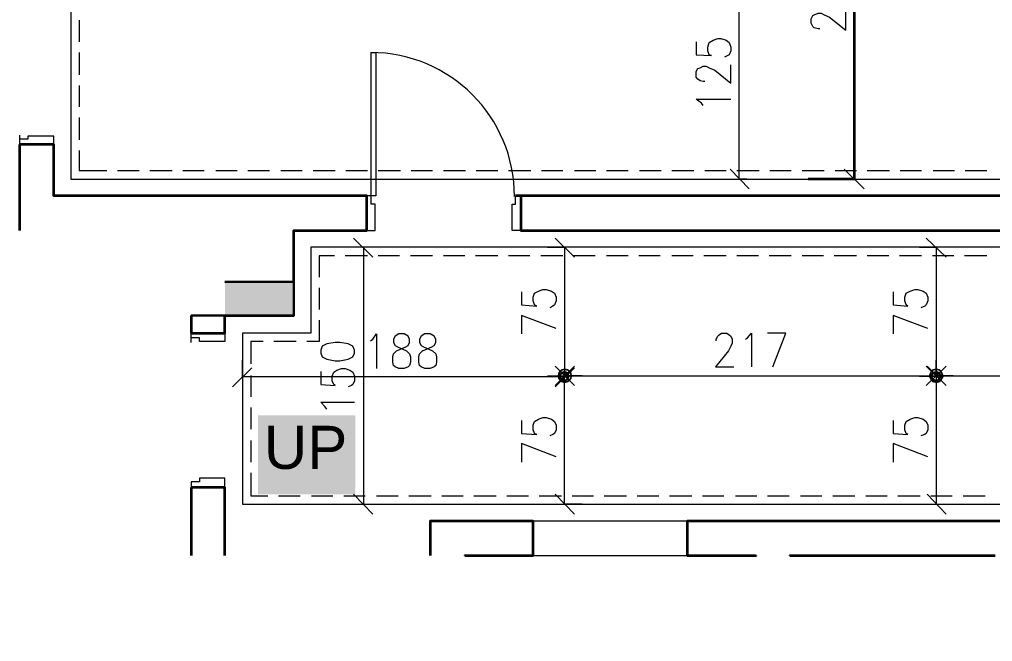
# Model space of a CAD drawing. Header units: millimetres. Extents: x 0 to 18511, y 19 to 17554.
# Drawn here: x 0 to 5685, y 1716 to 5348 of the extents above; entities that cross this region are included whole.
import ezdxf

# ---------------------------------------------------------------- set-up
doc = ezdxf.new("R2010")
doc.units = ezdxf.units.MM
for name, color, linetype in [('PDF_A-COLUMN', 7, 'Continuous'), ('PDF_A-DIM-INT', 7, 'Continuous'), ('PDF_A-DOORS', 7, 'Continuous'), ('PDF_A-STAIRS ARROW', 7, 'Continuous'), ('PDF_A-Wall', 7, 'Continuous'), ('PDF_c-ceiling', 7, 'Continuous'), ('PDF_DIM', 7, 'Continuous'), ('PDF_WA LL', 7, 'Continuous'), ('PDF_文字', 7, 'Continuous')]:
    doc.layers.add(name, color=color, linetype=linetype)
for name, color, linetype, true_color in [('PDF_A-COLUMN_HATCH', 7, 'Continuous', 0x767676), ('PDF_A-HIDDEN', 9, 'Continuous', 0x808080), ('PDF_A-LIGHTING', 7, 'Continuous', 0x6edddd), ('PDF_celing doted', 30, 'Continuous', 0xff7f00)]:
    doc.layers.add(name, color=color, linetype=linetype, true_color=true_color)
doc.styles.add('PDF ArialMT', font='arial.ttf')

msp = doc.modelspace()

# ---------------------------------------------------------------- linework, layer by layer
at = {"layer": 'PDF_A-COLUMN', "lineweight": 30}
for points in [[(1603, 3816.5), (1200, 3816.5)], [(1200, 3619.5), (1603, 3619.5), (1603, 3816.5)], [(1003, 3619.5), (1200, 3619.5)]]:
    msp.add_lwpolyline(points, dxfattribs=at)
at = {"layer": 'PDF_A-COLUMN_HATCH', "transparency": 33554559}
for points in [[(1200, 3816.5), (1200, 3751.9), (1603, 3816.5)], [(1603, 3816.5), (1200, 3751.9), (1603, 3619.5)], [(1200, 3751.9), (1200, 3619.5), (1603, 3619.5)]]:
    msp.add_solid(points, dxfattribs=at)
at = {"layer": 'PDF_A-DIM-INT', "lineweight": 20}
for points in [[(4150.9, 4474.8), (4262.8, 4358.4)], [(4818.1, 4474.8), (4934.5, 4358.4)], [(2064.2, 3959.8), (1952.3, 4071.8)], [(3241.9, 3959.8), (3129.9, 4071.8)], [(5413.6, 3959.8), (5297.2, 4071.8)], [(1356.8, 3315), (1244.8, 3203.1)], [(3241.9, 3324), (3129.9, 3212)], [(3129.9, 3203.1), (3241.9, 3315)], [(5297.2, 3324), (5413.6, 3212), (5301.7, 3324)], [(1952.3, 2576.2), (2064.2, 2459.8)], [(3129.9, 2576.2), (3241.9, 2459.8)], [(5301.7, 2576.2), (5413.6, 2459.8)]]:
    msp.add_lwpolyline(points, dxfattribs=at)
for points in [[(3129.9, 3324), (3241.9, 3212)], [(5297.2, 3212), (5413.6, 3324)]]:
    msp.add_lwpolyline(points, close=True, dxfattribs=at)
at = {"layer": 'PDF_A-DOORS', "lineweight": 9}
for points in [[(2082.2, 5155.4), (2082.2, 4318.1), (2055.3, 4318.1), (2055.3, 5155.4)], [(0, 4649.4), (0, 4618.1), (201.5, 4618.1), (201.5, 4667.3), (49.3, 4667.3), (49.3, 4649.4)], [(2055.3, 4318.1), (2028.4, 4318.1), (2028.4, 4116.6), (2077.7, 4116.6), (2077.7, 4268.8), (2055.3, 4268.8)], [(2897.1, 4318.1), (2928.4, 4318.1), (2928.4, 4116.6), (2879.2, 4116.6), (2879.2, 4268.8), (2897.1, 4268.8)], [(1003, 3489.7), (1003, 3516.5), (1200, 3516.5), (1200, 3467.3), (1052.3, 3467.3), (1052.3, 3489.7)], [(1003, 2647.9), (1003, 2616.5), (1200, 2616.5), (1200, 2670.2), (1052.3, 2670.2), (1052.3, 2647.9)]]:
    msp.add_lwpolyline(points, close=True, dxfattribs=at)
for points in [[(0, 4671.8), (0, 4649.4)], [(1003, 3462.8), (1003, 3489.7)]]:
    msp.add_lwpolyline(points, dxfattribs=at)
msp.add_arc((2052.3, 4315.2), 839.6, 0, 90, dxfattribs=at)
at = {"layer": 'PDF_A-HIDDEN', "lineweight": 0}
msp.add_lwpolyline([(3900.1, 2218), (3900.1, 2419.5), (3000.1, 2419.5), (3000.1, 2218)], close=True, dxfattribs=at)
at = {"layer": 'PDF_A-LIGHTING', "lineweight": 0, "const_width": 9.5}
msp.add_lwpolyline([(3219.5, 3250.1), (3224, 3265.8), (3219.5, 3285.9), (3203.8, 3301.6), (3183.7, 3306.1), (3168, 3301.6), (3152.3, 3285.9), (3147.9, 3265.8), (3152.3, 3250.1), (3168, 3234.4), (3183.7, 3230), (3203.8, 3234.4)], close=True, dxfattribs=at)
at = {"layer": 'PDF_A-LIGHTING', "lineweight": 30}
for centre in [(3180.8, 3262.9), (5352.6, 3262.9)]:
    msp.add_circle(centre, 24.6, dxfattribs=at)
at = {"layer": 'PDF_A-LIGHTING', "transparency": 33554559}
for points in [[(3183.7, 3297.1), (3183.7, 3292.6), (3161.3, 3288.2)], [(3206.1, 3288.2), (3201.6, 3283.7), (3183.7, 3297.1)], [(3201.6, 3283.7), (3183.7, 3297.1), (3183.7, 3292.6)], [(5333, 3306.1), (5337.5, 3297.1), (5319.6, 3288.2)], [(5337.5, 3297.1), (5319.6, 3288.2), (5328.5, 3283.7)], [(5355.4, 3310.6), (5355.4, 3301.6), (5333, 3306.1)], [(5355.4, 3301.6), (5333, 3306.1), (5337.5, 3297.1)], [(5355.4, 3297.1), (5355.4, 3292.6), (5333, 3288.2)], [(5377.8, 3306.1), (5373.3, 3297.1), (5355.4, 3310.6)], [(5373.3, 3297.1), (5355.4, 3310.6), (5355.4, 3301.6)], [(5377.8, 3288.2), (5373.3, 3283.7), (5355.4, 3297.1)], [(5373.3, 3283.7), (5355.4, 3297.1), (5355.4, 3292.6)], [(5382.3, 3283.7), (5377.8, 3306.1), (5373.3, 3297.1)], [(5391.2, 3288.2), (5382.3, 3283.7), (5377.8, 3306.1)], [(3161.3, 3288.2), (3170.2, 3283.7), (3152.3, 3265.8)], [(3170.2, 3283.7), (3152.3, 3265.8), (3161.3, 3265.8)], [(3152.3, 3265.8), (3161.3, 3265.8), (3161.3, 3243.4)], [(3183.7, 3292.6), (3161.3, 3288.2), (3170.2, 3283.7)], [(3161.3, 3265.8), (3161.3, 3243.4), (3170.2, 3252.3)], [(3161.3, 3243.4), (3170.2, 3252.3), (3183.7, 3234.4)], [(3170.2, 3252.3), (3183.7, 3234.4), (3183.7, 3243.4)], [(3183.7, 3243.4), (3206.1, 3243.4), (3201.6, 3252.3)], [(3183.7, 3234.4), (3183.7, 3243.4), (3206.1, 3243.4)], [(3210.5, 3265.8), (3206.1, 3288.2), (3201.6, 3283.7)], [(3206.1, 3243.4), (3201.6, 3252.3), (3215, 3265.8)], [(3201.6, 3252.3), (3215, 3265.8), (3210.5, 3265.8)], [(3215, 3265.8), (3210.5, 3265.8), (3206.1, 3288.2)], [(5319.6, 3288.2), (5328.5, 3283.7), (5310.6, 3265.8)], [(5328.5, 3283.7), (5310.6, 3265.8), (5324, 3265.8)], [(5310.6, 3265.8), (5324, 3265.8), (5319.6, 3247.9)], [(5324, 3265.8), (5319.6, 3247.9), (5328.5, 3252.3)], [(5319.6, 3247.9), (5328.5, 3252.3), (5333, 3230)], [(5333, 3288.2), (5337.5, 3283.7), (5324, 3265.8)], [(5337.5, 3283.7), (5324, 3265.8), (5333, 3265.8)], [(5324, 3265.8), (5333, 3265.8), (5333, 3243.4)], [(5328.5, 3252.3), (5333, 3230), (5337.5, 3238.9)], [(5355.4, 3292.6), (5333, 3288.2), (5337.5, 3283.7)], [(5333, 3265.8), (5333, 3243.4), (5337.5, 3252.3)], [(5333, 3243.4), (5337.5, 3252.3), (5355.4, 3234.4)], [(5337.5, 3252.3), (5355.4, 3234.4), (5355.4, 3243.4)], [(5355.4, 3243.4), (5377.8, 3243.4), (5373.3, 3252.3)], [(5355.4, 3234.4), (5355.4, 3243.4), (5377.8, 3243.4)], [(5377.8, 3265.8), (5377.8, 3288.2), (5373.3, 3283.7)], [(5377.8, 3243.4), (5373.3, 3252.3), (5386.7, 3265.8)], [(5373.3, 3252.3), (5386.7, 3265.8), (5377.8, 3265.8)], [(5373.3, 3238.9), (5391.2, 3247.9), (5382.3, 3252.3)], [(5377.8, 3230), (5373.3, 3238.9), (5391.2, 3247.9)], [(5386.7, 3265.8), (5377.8, 3265.8), (5377.8, 3288.2)], [(5386.7, 3265.8), (5391.2, 3288.2), (5382.3, 3283.7)], [(5391.2, 3247.9), (5382.3, 3252.3), (5400.2, 3265.8)], [(5382.3, 3252.3), (5400.2, 3265.8), (5386.7, 3265.8)], [(5400.2, 3265.8), (5386.7, 3265.8), (5391.2, 3288.2)], [(5333, 3230), (5337.5, 3238.9), (5355.4, 3225.5)], [(5337.5, 3238.9), (5355.4, 3225.5), (5355.4, 3234.4)], [(5355.4, 3234.4), (5377.8, 3230), (5373.3, 3238.9)], [(5355.4, 3225.5), (5355.4, 3234.4), (5377.8, 3230)]]:
    msp.add_solid(points, dxfattribs=at)
at = {"layer": 'PDF_A-STAIRS ARROW', "color": 7, "true_color": 0xffffff, "transparency": 33554559}
for points in [[(1392.6, 3037.4), (1392.6, 2576.2), (1961.3, 3037.4)], [(1392.6, 2576.2), (1961.3, 3037.4), (1961.3, 2576.2)]]:
    msp.add_solid(points, dxfattribs=at)
at = {"layer": 'PDF_A-Wall', "lineweight": 35}
msp.add_lwpolyline([(8498.8, 4318.1), (2928.4, 4318.1), (2928.4, 4116.6), (8700.3, 4116.6), (8700.3, 5818.1), (8498.8, 5818.1)], close=True, dxfattribs=at)
for points in [[(1603, 4116.6), (1603, 4116.6), (2028.4, 4116.6), (2028.4, 4318.1), (201.5, 4318.1), (201.5, 4618.1), (0, 4618.1)], [(0, 4618.1), (0, 4116.6)], [(1603, 3816.5), (1603, 4116.6)], [(1003, 3619.5), (1003, 3516.5)], [(1003, 3516.5), (1200, 3516.5), (1200, 3619.5)], [(1200, 3619.5), (1603, 3619.5)], [(1200, 2218), (1200, 2616.5), (1003, 2616.5)], [(1003, 2616.5), (1003, 2218)], [(2601.6, 2218), (2601.6, 2218), (3000.1, 2218), (3000.1, 2419.5), (2400.1, 2419.5), (2400.1, 2218)], [(8700.3, 2218), (8700.3, 2419.5), (3900.1, 2419.5), (3900.1, 2218), (4303.1, 2218), (4303.1, 2218)], [(4500.1, 2218), (4500.1, 2218), (5700.2, 2218)]]:
    msp.add_lwpolyline(points, dxfattribs=at)
at = {"layer": 'PDF_c-ceiling', "lineweight": 0}
msp.add_lwpolyline([(1706, 14527.3), (300, 14527.3), (300, 4416.6), (8400.3, 4416.6), (8400.3, 5916.6), (8798.8, 5916.6), (8798.8, 4018), (1701.5, 4018), (1701.5, 3516.5), (1303, 3516.5), (1303, 2518), (8798.8, 2518), (8798.8, 1716.5), (9980.9, 1716.5), (9980.9, 5916.6), (13675, 5916.6), (13675, 9794.3), (15891.5, 12010.8)], dxfattribs=at)
at = {"layer": 'PDF_celing doted', "lineweight": 20}
for points in [[(349.3, 5343.5), (349.3, 5218.1)], [(349.3, 5155.4), (349.3, 5025.5)], [(349.3, 4962.8), (349.3, 4837.5)], [(349.3, 4774.8), (349.3, 4644.9)], [(349.3, 4582.2), (349.3, 4465.8), (510.5, 4465.8)], [(573.2, 4465.8), (698.5, 4465.8)], [(761.2, 4465.8), (891.1, 4465.8)], [(953.8, 4465.8), (1079.1, 4465.8)], [(1146.3, 4465.8), (1271.7, 4465.8)], [(1334.4, 4465.8), (1459.7, 4465.8)], [(1526.9, 4465.8), (1652.3, 4465.8)], [(1715, 4465.8), (1844.8, 4465.8)], [(1907.5, 4465.8), (2032.9, 4465.8)], [(2095.6, 4465.8), (2225.4, 4465.8)], [(2288.1, 4465.8), (2413.5, 4465.8)], [(2476.2, 4465.8), (2606.1, 4465.8)], [(2668.7, 4465.8), (2794.1, 4465.8)], [(2856.8, 4465.8), (2986.7, 4465.8)], [(3049.3, 4465.8), (3174.7, 4465.8)], [(3241.9, 4465.8), (3367.3, 4465.8)], [(3430, 4465.8), (3555.3, 4465.8)], [(3622.5, 4465.8), (3747.9, 4465.8)], [(3810.6, 4465.8), (3940.4, 4465.8)], [(4003.1, 4465.8), (4128.5, 4465.8)], [(4191.2, 4465.8), (4321, 4465.8)], [(4383.7, 4465.8), (4509.1, 4465.8)], [(4571.8, 4465.8), (4701.6, 4465.8)], [(4764.3, 4465.8), (4889.7, 4465.8)], [(4952.4, 4465.8), (5082.2, 4465.8)], [(5144.9, 4465.8), (5270.3, 4465.8)], [(5337.5, 4465.8), (5462.9, 4465.8)], [(5525.5, 4465.8), (5650.9, 4465.8)], [(1840.4, 3968.8), (1750.8, 3968.8), (1750.8, 3843.4)], [(2032.9, 3968.8), (1903, 3968.8)], [(2221, 3968.8), (2095.6, 3968.8)], [(2413.5, 3968.8), (2283.7, 3968.8)], [(2601.6, 3968.8), (2476.2, 3968.8)], [(2794.1, 3968.8), (2664.3, 3968.8)], [(2982.2, 3968.8), (2856.8, 3968.8)], [(3174.7, 3968.8), (3044.9, 3968.8)], [(3362.8, 3968.8), (3237.4, 3968.8)], [(3555.3, 3968.8), (3430, 3968.8)], [(3743.4, 3968.8), (3618, 3968.8)], [(3935.9, 3968.8), (3810.6, 3968.8)], [(4128.5, 3968.8), (3998.6, 3968.8)], [(4316.6, 3968.8), (4191.2, 3968.8)], [(4509.1, 3968.8), (4379.2, 3968.8)], [(4697.2, 3968.8), (4571.8, 3968.8)], [(4889.7, 3968.8), (4759.8, 3968.8)], [(5077.8, 3968.8), (4952.4, 3968.8)], [(5270.3, 3968.8), (5140.5, 3968.8)], [(5458.4, 3968.8), (5333, 3968.8)], [(5650.9, 3968.8), (5521.1, 3968.8)], [(1750.8, 3780.7), (1750.8, 3655.3)], [(1750.8, 3592.7), (1750.8, 3467.3), (1679.2, 3467.3)], [(1423.9, 3467.3), (1352.3, 3467.3), (1352.3, 3337.4)], [(1616.5, 3467.3), (1486.6, 3467.3)], [(1352.3, 3270.3), (1352.3, 3144.9)], [(1352.3, 3082.2), (1352.3, 2956.8)], [(1352.3, 2889.7), (1352.3, 2764.3)], [(1352.3, 2701.6), (1352.3, 2567.3), (1450.8, 2567.3)], [(1513.5, 2567.3), (1638.9, 2567.3)], [(1706, 2567.3), (1831.4, 2567.3)], [(1894.1, 2567.3), (2019.5, 2567.3)], [(2086.6, 2567.3), (2212, 2567.3)], [(2274.7, 2567.3), (2404.6, 2567.3)], [(2467.2, 2567.3), (2592.6, 2567.3)], [(2655.3, 2567.3), (2785.2, 2567.3)], [(2847.8, 2567.3), (2973.2, 2567.3)], [(3035.9, 2567.3), (3165.8, 2567.3)], [(3228.5, 2567.3), (3353.8, 2567.3)], [(3416.5, 2567.3), (3546.4, 2567.3)], [(3609.1, 2567.3), (3734.4, 2567.3)], [(3797.1, 2567.3), (3927, 2567.3)], [(3989.7, 2567.3), (4115.1, 2567.3)], [(4182.2, 2567.3), (4307.6, 2567.3)], [(4370.3, 2567.3), (4495.7, 2567.3)], [(4562.8, 2567.3), (4688.2, 2567.3)], [(4750.9, 2567.3), (4880.7, 2567.3)], [(4943.4, 2567.3), (5068.8, 2567.3)], [(5131.5, 2567.3), (5261.4, 2567.3)], [(5324, 2567.3), (5449.4, 2567.3)], [(5512.1, 2567.3), (5642, 2567.3)]]:
    msp.add_lwpolyline(points, dxfattribs=at)
at = {"layer": 'PDF_DIM', "lineweight": 0}
for points in [[(4249.4, 4416.6), (4204.6, 4416.6), (4204.6, 5661.4)], [(2082.2, 4018), (2010.5, 4018), (2010.5, 2518), (2082.2, 2518)], [(3085.2, 4018), (3183.7, 4018), (3183.7, 3270.3), (3286.7, 3270.3)], [(5256.9, 4018), (5355.4, 4018), (5355.4, 3270.3), (5453.9, 3270.3)], [(3183.7, 3167.3), (3183.7, 3261.3), (1303, 3261.3), (1303, 3359.8)], [(3183.7, 3359.8), (3183.7, 3265.8), (3085.2, 3265.8)], [(7424.1, 3265.8), (7522.6, 3265.8), (5355.4, 3265.8), (5355.4, 3359.8), (5355.4, 3265.8), (3188.2, 3265.8)], [(3286.7, 2518), (3183.7, 2518), (3183.7, 3265.8)], [(5256.9, 3265.8), (5355.4, 3265.8), (5355.4, 2518), (5453.9, 2518)]]:
    msp.add_lwpolyline(points, dxfattribs=at)
at = {"layer": 'PDF_DIM', "lineweight": 9}
for points in [[(3953.9, 5218.1), (3953.9, 5142), (4043.4, 5137.5), (4030, 5142), (4021, 5164.3), (4021, 5186.7), (4030, 5213.6), (4052.4, 5227), (4079.2, 5236), (4097.1, 5236), (4128.5, 5227), (4146.4, 5213.6), (4155.4, 5186.7), (4155.4, 5164.3), (4146.4, 5142), (4137.4, 5137.5), (4119.5, 5128.5)], [(4003.1, 4985.2), (3994.2, 4985.2), (3976.2, 4989.7), (3962.8, 4998.7), (3953.9, 5012.1), (3953.9, 5043.4), (3962.8, 5061.4), (3976.2, 5065.8), (3994.2, 5074.8), (4012.1, 5074.8), (4030, 5065.8), (4061.3, 5052.4), (4155.4, 4976.3), (4155.4, 5083.7)], [(3994.2, 4846.4), (3985.2, 4859.9), (3953.9, 4882.3), (4155.4, 4882.3)], [(2932.9, 3758.3), (2932.9, 3682.2), (3022.5, 3673.3), (3009, 3682.2), (3000.1, 3704.6), (3000.1, 3727), (3009, 3749.4), (3031.4, 3762.8), (3058.3, 3771.8), (3076.2, 3771.8), (3107.6, 3762.8), (3125.5, 3749.4), (3134.4, 3727), (3134.4, 3704.6), (3125.5, 3682.2), (3116.5, 3673.3), (3098.6, 3664.3)], [(5104.6, 3758.3), (5104.6, 3682.2), (5189.7, 3673.3), (5180.8, 3682.2), (5171.8, 3704.6), (5171.8, 3727), (5180.8, 3749.4), (5203.1, 3762.8), (5230, 3771.8), (5247.9, 3771.8), (5279.3, 3762.8), (5297.2, 3749.4), (5306.1, 3727), (5306.1, 3704.6), (5297.2, 3682.2), (5288.2, 3673.3), (5265.8, 3664.3)], [(3134.4, 3543.4), (2932.9, 3619.5), (2932.9, 3512.1)], [(5306.1, 3543.4), (5104.6, 3619.5), (5104.6, 3512.1)], [(2050.8, 3471.8), (2064.2, 3480.7), (2086.6, 3512.1), (2086.6, 3310.6)], [(4070.3, 3471.8), (4070.3, 3480.7), (4079.2, 3498.6), (4088.2, 3507.6), (4101.6, 3516.5), (4133, 3516.5), (4146.4, 3507.6), (4155.4, 3498.6), (4164.3, 3480.7), (4164.3, 3458.3), (4155.4, 3440.4), (4141.9, 3413.5), (4065.8, 3319.5), (4173.3, 3319.5)], [(4240.4, 3480.7), (4253.9, 3489.7), (4276.3, 3516.5), (4276.3, 3319.5)], [(4401.6, 3319.5), (4477.7, 3516.5), (4370.3, 3516.5)], [(1759.8, 3292.6), (1759.8, 3216.5), (1844.8, 3212), (1835.9, 3216.5), (1826.9, 3238.9), (1826.9, 3265.8), (1835.9, 3288.2), (1853.8, 3301.6), (1880.7, 3310.6), (1903, 3310.6), (1929.9, 3301.6), (1947.8, 3288.2), (1956.8, 3265.8), (1956.8, 3238.9), (1947.8, 3216.5), (1938.9, 3212), (1921, 3203.1)], [(1795.6, 3073.2), (1786.6, 3086.7), (1759.8, 3113.5), (1956.8, 3113.5)], [(2932.9, 3006.1), (2932.9, 2930), (3022.5, 2925.5), (3009, 2930), (3000.1, 2952.3), (3000.1, 2979.2), (3009, 3001.6), (3031.4, 3015), (3058.3, 3024), (3076.2, 3024), (3107.6, 3015), (3125.5, 3001.6), (3134.4, 2979.2), (3134.4, 2952.3), (3125.5, 2930), (3116.5, 2925.5), (3098.6, 2916.5)], [(5104.6, 3006.1), (5104.6, 2930), (5189.7, 2925.5), (5180.8, 2930), (5171.8, 2952.3), (5171.8, 2979.2), (5180.8, 3001.6), (5203.1, 3015), (5230, 3024), (5247.9, 3024), (5279.3, 3015), (5297.2, 3001.6), (5306.1, 2979.2), (5306.1, 2952.3), (5297.2, 2930), (5288.2, 2925.5), (5265.8, 2916.5)], [(3134.4, 2795.6), (2932.9, 2871.7), (2932.9, 2764.3)], [(5306.1, 2795.6), (5104.6, 2871.7), (5104.6, 2764.3)]]:
    msp.add_lwpolyline(points, dxfattribs=at)
for points in [[(2216.5, 3512.1), (2194.1, 3498.6), (2185.1, 3480.7), (2185.1, 3462.8), (2194.1, 3444.9), (2207.5, 3435.9), (2238.9, 3422.5), (2261.3, 3413.5), (2279.2, 3395.6), (2283.7, 3377.7), (2283.7, 3346.4), (2279.2, 3328.5), (2270.2, 3319.5), (2247.8, 3310.6), (2216.5, 3310.6), (2194.1, 3319.5), (2185.1, 3328.5), (2180.7, 3346.4), (2180.7, 3377.7), (2185.1, 3395.6), (2203.1, 3413.5), (2225.4, 3422.5), (2256.8, 3435.9), (2270.2, 3444.9), (2279.2, 3462.8), (2279.2, 3480.7), (2270.2, 3498.6), (2247.8, 3512.1)], [(2368.7, 3512.1), (2346.3, 3498.6), (2337.4, 3480.7), (2337.4, 3462.8), (2346.3, 3444.9), (2359.8, 3435.9), (2391.1, 3422.5), (2413.5, 3413.5), (2431.4, 3395.6), (2435.9, 3377.7), (2435.9, 3346.4), (2431.4, 3328.5), (2422.5, 3319.5), (2400.1, 3310.6), (2368.7, 3310.6), (2346.3, 3319.5), (2337.4, 3328.5), (2332.9, 3346.4), (2332.9, 3377.7), (2337.4, 3395.6), (2355.3, 3413.5), (2377.7, 3422.5), (2409, 3435.9), (2422.5, 3444.9), (2431.4, 3462.8), (2431.4, 3480.7), (2422.5, 3498.6), (2400.1, 3512.1)], [(1759.8, 3400.1), (1768.7, 3377.7), (1795.6, 3364.3), (1844.8, 3355.3), (1871.7, 3355.3), (1921, 3364.3), (1947.8, 3377.7), (1956.8, 3400.1), (1956.8, 3418), (1947.8, 3440.4), (1921, 3453.8), (1871.7, 3462.8), (1844.8, 3462.8), (1795.6, 3453.8), (1768.7, 3440.4), (1759.8, 3418)]]:
    msp.add_lwpolyline(points, close=True, dxfattribs=at)
at = {"layer": 'PDF_WA LL', "lineweight": 35}
for points in [[(4455.4, 6565.9), (4876.3, 6565.9), (4876.3, 4416.6), (4607.6, 4416.6)], [(8498.8, 4318.1), (2897.1, 4318.1)]]:
    msp.add_lwpolyline(points, dxfattribs=at)
at = {"layer": 'PDF_WA LL', "lineweight": 9}
msp.add_lwpolyline([(4674.8, 5294.2), (4665.8, 5294.2), (4643.4, 5298.7), (4634.5, 5307.6), (4625.5, 5325.5), (4625.5, 5352.4), (4634.5, 5370.3), (4643.4, 5374.8), (4665.8, 5383.8), (4683.7, 5383.8), (4701.6, 5374.8), (4733, 5361.4), (4827, 5285.2), (4827, 5392.7)], dxfattribs=at)

# ---------------------------------------------------------------- texts
at = {"layer": 'PDF_文字', "insert": (1427.6, 2848.2), "char_height": 251.45, "attachment_point": 4, "style": 'PDF ArialMT'}
msp.add_mtext('UP', dxfattribs=at)

doc.saveas('drawing.dxf')
